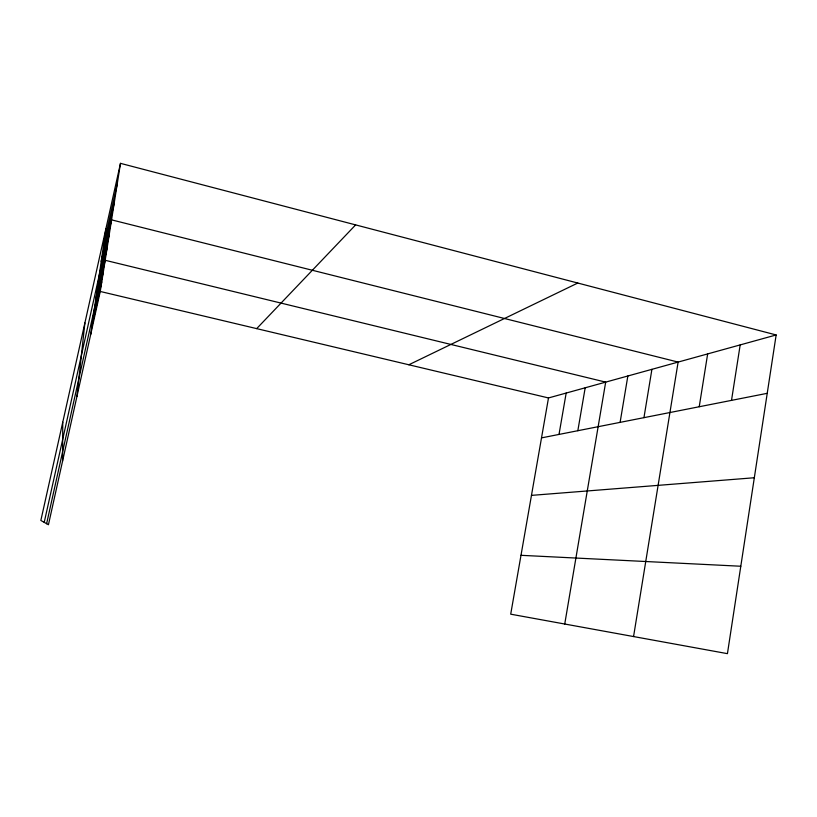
<?xml version="1.0" encoding="UTF-8"?>
<svg xmlns="http://www.w3.org/2000/svg" width="817" height="817" viewBox="0 0 817 817"><rect width="100%" height="100%" fill="white"/><g stroke="black" fill="none" stroke-linecap="round" stroke-linejoin="round"><path stroke-width="1.23" d="M62.562 461.145L62.756 422.205M76.931 396.459L84.886 322.97M90.697 334.48L105.955 228.515M776.15 334.96L727.436 653.651L510.707 614.18L548.493 397.95L776.15 334.96L120.487 163.349L40.85 520.449L48.438 524.739L100.256 291.465L120.487 163.349M731.511 400.371L740.182 344.907M699.229 406.743L707.655 353.914M633.563 636.555L678.12 362.084L111.561 219.855L44.22 522.359M643.949 417.661L651.915 369.335M620.103 422.369L627.854 375.994M564.741 624.014L605.683 382.121L105.179 260.286L46.61 523.707M577.833 430.712L585.186 387.799M559.012 434.43L566.171 393.059M103.453 245.897L117.168 184.325M101.216 261.399L114.217 203.045M97.458 287.513L109.233 234.602M95.865 298.603L107.119 248.021M93.067 318.027L103.402 271.54M91.841 326.586L101.768 281.896M256.681 328.628L355.63 224.9M408.847 364.77L577.772 283.039M541.518 437.881L767.224 393.324M531.469 495.378L754.326 477.751M520.991 555.315L740.794 566.242M100.256 291.465L548.493 397.95"/></g></svg>
